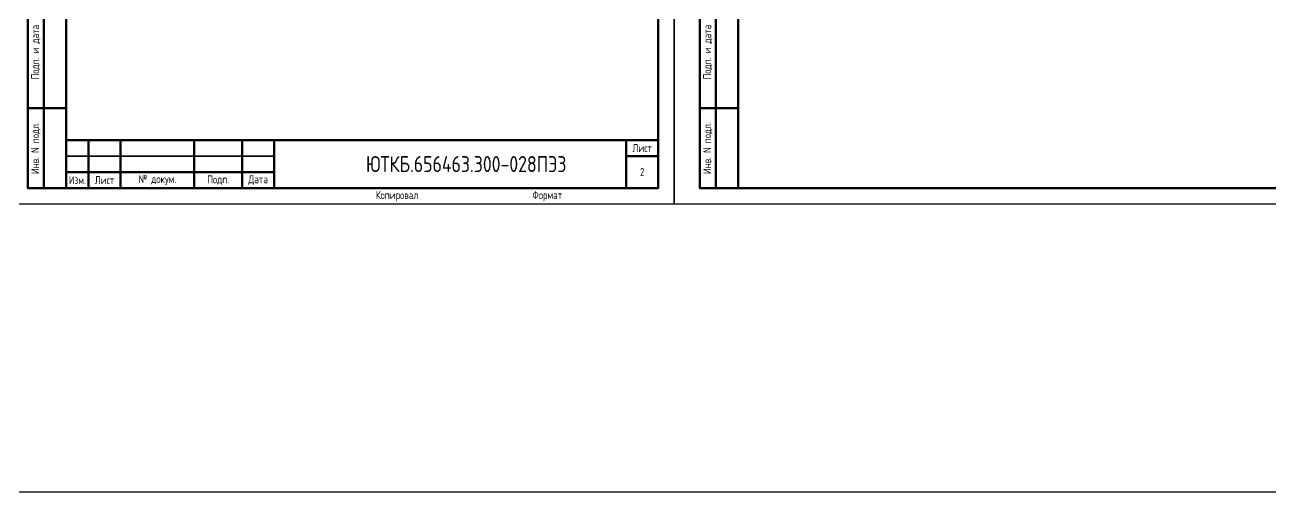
# Model space of a CAD drawing. Header units: millimetres. Extents: x -1117 to 4572, y -90 to 586.
# Drawn here: x -202.9 to 186.2, y -90 to 56 of the extents above; entities that cross this region are included whole.
import ezdxf

# ---------------------------------------------------------------- set-up
doc = ezdxf.new("R2010")
doc.units = ezdxf.units.MM
doc.styles.add('Gost_type_A', font='GOST_A.TTF')

# ---------------------------------------------------------------- blocks, each defined once
blk = doc.blocks.new('Формат_А3')
blk.add_lwpolyline([(-420, 297), (0, 297), (0, 0), (-420, 0)], close=True)
at = {"lineweight": 50}
blk.add_lwpolyline([(-400, 292), (-5, 292), (-5, 5), (-400, 5)], close=True, dxfattribs=at)
blk = doc.blocks.new('Штамп левый нижний')
at = {"lineweight": 50}
for points in [[(-12, 145), (-7, 145), (-7, 110), (-12, 110)], [(-7, 145), (0, 145), (0, 110), (-7, 110)], [(-12, 110), (-7, 110), (-7, 85), (-12, 85)], [(-7, 110), (0, 110), (0, 85), (-7, 85)], [(-12, 85), (-7, 85), (-7, 60), (-12, 60)], [(-7, 85), (0, 85), (0, 60), (-7, 60)], [(-12, 60), (-7, 60), (-7, 25), (-12, 25)], [(-7, 60), (0, 60), (0, 25), (-7, 25)], [(-12, 25), (-7, 25), (-7, 0), (-12, 0)], [(-7, 25), (0, 25), (0, 0), (-7, 0)]]:
    blk.add_lwpolyline(points, close=True, dxfattribs=at)
at = {"char_height": 2.5, "attachment_point": 5, "rotation": 90, "style": 'Gost_type_A'}
for s, insert, width in [('Подп. и дата', (-9.5, 127.5), 35), ('Инв. № дубл.', (-9.5, 97.5), 25), ('Взам. инв. №', (-9.5, 72.5), 25), ('Подп. и дата', (-9.5, 42.5), 35), ('Инв. N подл.', (-9.5, 12.5), 25)]:
    blk.add_mtext(s, dxfattribs=dict(at, insert=insert, width=width))
blk = doc.blocks.new('Формат_А4')
blk.add_lwpolyline([(0, 297), (0, 0), (-210, 0), (-210, 297)], close=True)
at = {"lineweight": 50}
blk.add_lwpolyline([(-190, 292), (-5, 292), (-5, 5), (-190, 5)], close=True, dxfattribs=at)
blk = doc.blocks.new('Штамп малый нижний')
at = {"lineweight": 50}
for points in [[(-185, 15), (-178, 15), (-178, 5), (-185, 5)], [(-178, 15), (-168, 15), (-168, 5), (-178, 5)], [(-168, 15), (-145, 15), (-145, 5), (-168, 5)], [(-145, 15), (-130, 15), (-130, 5), (-145, 5)], [(-130, 15), (-120, 15), (-120, 5), (-130, 5)], [(-120, 15), (-10, 15), (-10, 0), (-120, 0)], [(-10, 15), (0, 15), (0, 10), (-10, 10)], [(-10, 10), (0, 10), (0, 0), (-10, 0)], [(-185, 5), (-178, 5), (-178, 0), (-185, 0)], [(-178, 5), (-168, 5), (-168, 0), (-178, 0)], [(-168, 5), (-145, 5), (-145, 0), (-168, 0)], [(-145, 5), (-130, 5), (-130, 0), (-145, 0)], [(-130, 5), (-120, 5), (-120, 0), (-130, 0)]]:
    blk.add_lwpolyline(points, close=True, dxfattribs=at)
for points in [[(-185, 15), (-178, 15), (-178, 10), (-185, 10)], [(-178, 15), (-168, 15), (-168, 10), (-178, 10)], [(-168, 15), (-145, 15), (-145, 10), (-168, 10)], [(-145, 15), (-130, 15), (-130, 10), (-145, 10)], [(-130, 15), (-120, 15), (-120, 10), (-130, 10)], [(-185, 10), (-178, 10), (-178, 5), (-185, 5)], [(-178, 10), (-168, 10), (-168, 5), (-178, 5)], [(-168, 10), (-145, 10), (-145, 5), (-168, 5)], [(-145, 10), (-130, 10), (-130, 5), (-145, 5)], [(-130, 10), (-120, 10), (-120, 5), (-130, 5)]]:
    blk.add_lwpolyline(points, close=True)
at = {"char_height": 2.5, "style": 'Gost_type_A'}
for s, insert, width, attachment_point in [('Лист', (-5, 12.5), 10, 5), ('№ докум.', (-156.5, 2.5), 23, 5), ('Подп.', (-137.5, 2.5), 15, 5), ('Дата', (-125, 2.5), 10, 5), ('Изм.', (-181.5, 2.5), 7, 5), ('Лист', (-173, 2.5), 10, 5), ('Копировал', (-75, -2.53), 13.1202, 6), ('Формат', (-30, -2.53), 13.1202, 6)]:
    blk.add_mtext(s, dxfattribs=dict(at, insert=insert, width=width, attachment_point=attachment_point))

msp = doc.modelspace()

# ---------------------------------------------------------------- linework, layer by layer
msp.add_lwpolyline([(-1117.42, 586), (4572.48, 586), (4572.48, -90), (-1117.42, -90)], close=True)

# ---------------------------------------------------------------- block references
at = {"color": 1}
for name, p in [('Формат_А4', (0, 0)), ('Формат_А3', (420, 0)), ('Штамп левый нижний', (-190, 5)), ('Штамп левый нижний', (20, 5)), ('Штамп малый нижний', (-5, 5))]:
    msp.add_blockref(name, p, dxfattribs=at)

# ---------------------------------------------------------------- texts
at = {"attachment_point": 5, "style": 'Gost_type_A'}
for s, insert, char_height, width in [('ЮТКБ.656463.300-028ПЭ3', (-65, 12.5), 5, 120), ('2', (-10, 10), 2.5, 10)]:
    msp.add_mtext(s, dxfattribs=dict(at, insert=insert, char_height=char_height, width=width))

doc.saveas('drawing.dxf')
